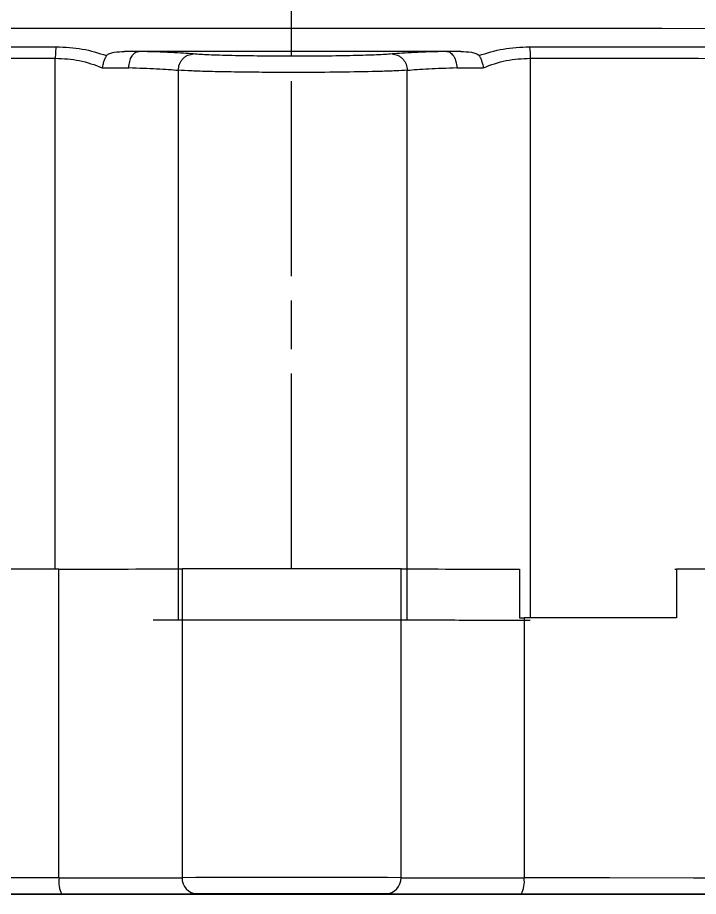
# Model space of a CAD drawing. Header units: millimetres. Extents: x 2271 to 4415, y 823 to 2339.
# Drawn here: x 3105.8 to 3147.7, y 984.9 to 1038.9 of the extents above; entities that cross this region are included whole.
import ezdxf

# ---------------------------------------------------------------- set-up
doc = ezdxf.new("R2010")
doc.units = ezdxf.units.MM
doc.linetypes.add('AM_ISO08W050', pattern=[18, 12, -1.5, 3, -1.5])
doc.layers.add('AM_7', color=4, linetype='AM_ISO08W050', lineweight=25)

msp = doc.modelspace()

# ---------------------------------------------------------------- linework, layer by layer
at = {"color": 7, "linetype": 'Continuous', "lineweight": 25}
for p, q in [((3122.769, 1036.834), (3113.295, 1036.834)), ((3132.243, 1036.834), (3122.769, 1036.834)), ((3108.152, 1004.989), (3108.152, 1036.417)), ((3137.387, 1036.417), (3137.387, 1001.989)), ((3115.722, 1035.679), (3115.722, 1001.845)), ((3129.817, 1001.845), (3129.817, 1035.679)), ((3108.379, 985.989), (3108.379, 1004.989)), ((3115.951, 1005.003), (3115.951, 986.003)), ((3129.432, 986.003), (3129.432, 1005.003)), ((3136.717, 1004.989), (3136.717, 1001.989)), ((3146.287, 1004.984), (3146.39, 1004.984)), ((3146.39, 1004.984), (3146.39, 1001.984)), ((3137.004, 1001.989), (3137.004, 985.989))]:
    msp.add_line(p, q, dxfattribs=at)
at = {"color": 7, "linetype": 'Continuous', "lineweight": 25, "flags": 128}
for points in [[(3150.549, 1038.234), (3145.516, 1038.238), (3140.38, 1038.241), (3135.163, 1038.243), (3129.89, 1038.245), (3124.584, 1038.245), (3119.269, 1038.245), (3113.971, 1038.244), (3108.713, 1038.243), (3103.519, 1038.24)], [(3044.404, 1036.987), (3045.552, 1036.998), (3047.045, 1037.009), (3048.876, 1037.02), (3051.037, 1037.03), (3053.519, 1037.04), (3056.31, 1037.05), (3059.398, 1037.059), (3062.769, 1037.068), (3066.408, 1037.076), (3070.299, 1037.084), (3074.424, 1037.091), (3078.765, 1037.098), (3083.303, 1037.104), (3088.017, 1037.109), (3092.886, 1037.114), (3097.889, 1037.118), (3103.003, 1037.121), (3108.205, 1037.123)], [(3137.333, 1037.123), (3142.536, 1037.121), (3147.65, 1037.118), (3152.652, 1037.114), (3157.522, 1037.109), (3162.236, 1037.104), (3166.774, 1037.098), (3171.115, 1037.091), (3175.24, 1037.084), (3179.131, 1037.076), (3182.77, 1037.068), (3186.141, 1037.059), (3189.229, 1037.05), (3192.02, 1037.04), (3194.501, 1037.03), (3196.662, 1037.02), (3198.494, 1037.009), (3199.986, 1036.998), (3201.134, 1036.987)], [(3044.116, 1036.28), (3045.268, 1036.291), (3046.766, 1036.302), (3048.604, 1036.313), (3050.773, 1036.323), (3053.264, 1036.333), (3056.066, 1036.343), (3059.165, 1036.353), (3062.548, 1036.361), (3066.201, 1036.37), (3070.106, 1036.378), (3074.246, 1036.385), (3078.603, 1036.391), (3083.158, 1036.397), (3087.889, 1036.403), (3092.776, 1036.407), (3097.798, 1036.411), (3102.93, 1036.414), (3108.152, 1036.417)], [(3137.387, 1036.417), (3142.608, 1036.414), (3147.741, 1036.411), (3152.762, 1036.407), (3157.649, 1036.403), (3162.381, 1036.397), (3166.935, 1036.391), (3171.292, 1036.385), (3175.433, 1036.378), (3179.338, 1036.37), (3182.99, 1036.361), (3186.374, 1036.353), (3189.473, 1036.343), (3192.274, 1036.333), (3194.765, 1036.323), (3196.934, 1036.313), (3198.772, 1036.302), (3200.27, 1036.291), (3201.422, 1036.28)], [(3108.379, 1004.989), (3103.054, 1004.987), (3097.819, 1004.983), (3092.7, 1004.979), (3087.72, 1004.975), (3082.903, 1004.969), (3078.27, 1004.963), (3073.843, 1004.956), (3069.643, 1004.949), (3065.689, 1004.941), (3062, 1004.932), (3058.592, 1004.923), (3055.482, 1004.914), (3052.684, 1004.904), (3050.21, 1004.893), (3048.073, 1004.883), (3046.282, 1004.872)], [(3199.519, 1004.869), (3198.727, 1004.874), (3196.857, 1004.885), (3194.643, 1004.896), (3192.095, 1004.906), (3189.225, 1004.916), (3186.046, 1004.925), (3182.574, 1004.934), (3178.823, 1004.943), (3174.812, 1004.951), (3170.559, 1004.958), (3166.084, 1004.965), (3161.407, 1004.971), (3156.551, 1004.976), (3151.538, 1004.98), (3146.39, 1004.984)], [(3136.717, 1001.989), (3136.753, 1001.989), (3136.789, 1001.989), (3136.825, 1001.989), (3136.861, 1001.989), (3136.896, 1001.989), (3136.932, 1001.989), (3136.968, 1001.989), (3137.004, 1001.989)], [(3146.39, 1001.984), (3145.233, 1001.985), (3144.071, 1001.986), (3142.904, 1001.986), (3141.732, 1001.987), (3140.556, 1001.988), (3139.376, 1001.988), (3138.192, 1001.989), (3137.004, 1001.989)], [(3108.379, 985.989), (3103.12, 985.987), (3097.949, 985.984), (3092.891, 985.98), (3087.967, 985.975), (3083.2, 985.97), (3078.612, 985.964), (3074.223, 985.957), (3070.054, 985.95), (3066.123, 985.942), (3062.448, 985.933), (3059.046, 985.925), (3055.931, 985.915), (3053.119, 985.905), (3050.621, 985.895), (3048.45, 985.885), (3046.614, 985.874), (3045.123, 985.863), (3043.982, 985.852)], [(3201.401, 985.852), (3200.261, 985.863), (3198.769, 985.874), (3196.934, 985.885), (3194.762, 985.895), (3192.265, 985.905), (3189.452, 985.915), (3186.338, 985.925), (3182.935, 985.933), (3179.26, 985.942), (3175.329, 985.95), (3171.16, 985.957), (3166.771, 985.964), (3162.183, 985.97), (3157.417, 985.975), (3152.493, 985.98), (3147.434, 985.984), (3142.263, 985.987), (3137.004, 985.989)], [(3150.926, 984.961), (3146.222, 984.965), (3141.4, 984.968), (3136.486, 984.971), (3131.503, 984.973), (3126.476, 984.974), (3121.43, 984.974), (3116.39, 984.973), (3111.382, 984.972), (3106.43, 984.97), (3101.559, 984.967)], [(3127.892, 984.997), (3127.714, 984.994), (3127.195, 984.992), (3126.369, 984.989), (3125.292, 984.988), (3124.038, 984.987), (3122.692, 984.986), (3121.346, 984.987), (3120.092, 984.988), (3119.015, 984.989), (3118.188, 984.992), (3117.669, 984.994), (3117.492, 984.997), (3117.669, 985), (3118.188, 985.003), (3119.015, 985.005), (3120.092, 985.007), (3121.346, 985.008), (3122.692, 985.008), (3124.038, 985.008), (3125.292, 985.007), (3126.369, 985.005), (3127.195, 985.003), (3127.714, 985), (3127.892, 984.997)]]:
    msp.add_lwpolyline(points, dxfattribs=at)
at = {"color": 7, "linetype": 'Continuous', "lineweight": 25}
for centre, radius, start, end in [((3108.03, 3712.882), 2677.051, 270.064479, 270.099302), ((3137.51, 3713.318), 2677.487, 269.900697, 269.935518), ((3108.818, 2880.075), 1875.085, 269.986579, 270.217963), ((3122.692, -987.3), 1992.314, 89.806162, 90.193839), ((3136.412, 2819.885), 1814.896, 269.779653, 270.009649), ((3109.922, 985.748), 1.561, 171.0968, 209.1481), ((3108.818, 2861.075), 1875.085, 269.986579, 270.217963), ((3122.692, -1006.3), 1992.314, 89.806162, 90.193839), ((3116.922, 985.972), 0.971, 178.1826, 267.9964), ((3128.462, 985.972), 0.971, 272.0036, 1.8174), ((3136.565, 2861.075), 1875.085, 269.782038, 270.013422), ((3135.462, 985.748), 1.561, 330.8519, 8.9032)]:
    msp.add_arc(centre, radius, start, end, dxfattribs=at)
for points in [[(3108.205, 1037.123), (3108.197, 1037.075), (3108.181, 1036.977), (3108.165, 1036.802), (3108.154, 1036.613), (3108.152, 1036.482), (3108.152, 1036.417)], [(3137.333, 1037.123), (3137.341, 1037.075), (3137.357, 1036.977), (3137.374, 1036.802), (3137.385, 1036.613), (3137.386, 1036.482), (3137.387, 1036.417)], [(3129.817, 1001.845), (3129.492, 1001.846), (3128.843, 1001.849), (3127.131, 1001.853), (3125.062, 1001.855), (3122.769, 1001.856), (3120.477, 1001.855), (3118.408, 1001.853), (3116.696, 1001.849), (3116.047, 1001.846), (3115.722, 1001.845)], [(3137.387, 1001.831), (3136.548, 1001.832), (3134.87, 1001.833), (3132.687, 1001.836), (3130.888, 1001.84), (3130.174, 1001.843), (3129.817, 1001.845)]]:
    msp.add_open_spline(points, degree=3, dxfattribs=at)
for points, knots in [([(3108.205, 1037.123), (3108.752, 1037.099), (3109.846, 1037.049), (3110.82, 1036.736), (3111.308, 1036.58)], [0, 0, 0, 0, 0.499348, 1, 1, 1, 1]), ([(3134.231, 1036.58), (3134.719, 1036.736), (3135.693, 1037.049), (3136.787, 1037.099), (3137.333, 1037.123)], [0, 0, 0, 0, 0.5006525, 1, 1, 1, 1]), ([(3111.308, 1036.58), (3111.278, 1036.532), (3111.217, 1036.433), (3111.139, 1036.241), (3111.076, 1036.037), (3111.053, 1035.896), (3111.042, 1035.833)], [0, 0, 0, 0, 0.239434, 0.497145, 0.777846, 1, 1, 1, 1]), ([(3111.308, 1036.58), (3111.33, 1036.604), (3111.379, 1036.658), (3111.541, 1036.732), (3111.89, 1036.817), (3112.202, 1036.826), (3112.419, 1036.833)], [0, 0, 0, 0, 0.0981068, 0.2156701, 0.4546075, 1, 1, 1, 1]), ([(3113.295, 1036.834), (3113.16, 1036.834), (3112.962, 1036.833), (3112.688, 1036.833), (3112.54, 1036.833), (3112.454, 1036.833), (3112.429, 1036.833), (3112.422, 1036.833), (3112.419, 1036.833)], [0, 0, 0, 0, 0.485398, 0.709453, 0.919202, 0.97572, 0.991889, 1, 1, 1, 1]), ([(3112.669, 1035.836), (3112.684, 1035.963), (3112.707, 1036.151), (3112.765, 1036.326), (3112.807, 1036.434), (3112.841, 1036.504), (3112.925, 1036.635), (3113.033, 1036.742), (3113.17, 1036.819), (3113.253, 1036.829), (3113.295, 1036.834)], [0, 0, 0, 0, 0.244887, 0.361345, 0.377678, 0.492933, 0.536162, 0.741629, 0.867487, 1, 1, 1, 1]), ([(3116.661, 1036.678), (3116.255, 1036.708), (3115.447, 1036.767), (3114.01, 1036.812), (3113.295, 1036.834)], [0, 0, 0, 0, 0.502375, 1, 1, 1, 1]), ([(3115.721, 1035.679), (3115.735, 1035.804), (3115.756, 1035.996), (3115.875, 1036.227), (3115.996, 1036.387), (3116.146, 1036.516), (3116.363, 1036.641), (3116.544, 1036.663), (3116.661, 1036.678)], [0, 0, 0, 0, 0.239617, 0.368463, 0.499999, 0.631535, 0.760382, 1, 1, 1, 1]), ([(3128.878, 1036.678), (3128.596, 1036.658), (3128.032, 1036.619), (3126.547, 1036.574), (3124.751, 1036.544), (3122.763, 1036.535), (3120.776, 1036.545), (3118.985, 1036.574), (3117.505, 1036.619), (3116.943, 1036.658), (3116.661, 1036.678)], [0, 0, 0, 0, 0.125138, 0.250256, 0.375373, 0.50043, 0.625397, 0.750284, 0.875124, 1, 1, 1, 1]), ([(3132.243, 1036.834), (3131.53, 1036.812), (3130.093, 1036.767), (3129.285, 1036.708), (3128.878, 1036.678)], [0, 0, 0, 0, 0.496466, 1, 1, 1, 1]), ([(3128.878, 1036.678), (3128.995, 1036.663), (3129.175, 1036.641), (3129.393, 1036.516), (3129.543, 1036.387), (3129.664, 1036.227), (3129.782, 1035.996), (3129.804, 1035.804), (3129.817, 1035.679)], [0, 0, 0, 0, 0.239618, 0.368465, 0.500002, 0.631538, 0.760384, 1, 1, 1, 1]), ([(3132.243, 1036.834), (3132.286, 1036.829), (3132.369, 1036.819), (3132.518, 1036.735), (3132.627, 1036.622), (3132.682, 1036.529), (3132.682, 1036.528), (3132.684, 1036.525), (3132.691, 1036.514), (3132.743, 1036.42), (3132.828, 1036.202), (3132.855, 1035.963), (3132.869, 1035.836)], [0, 0, 0, 0, 0.13275, 0.258828, 0.507271, 0.507353, 0.507953, 0.509582, 0.515681, 0.539247, 0.754927, 1, 1, 1, 1]), ([(3133.119, 1036.833), (3133.117, 1036.833), (3133.092, 1036.833), (3132.935, 1036.833), (3132.636, 1036.833), (3132.379, 1036.834), (3132.243, 1036.834)], [0, 0, 0, 0, 0.008069, 0.080583, 0.514577, 1, 1, 1, 1]), ([(3133.119, 1036.833), (3133.337, 1036.826), (3133.65, 1036.817), (3133.999, 1036.731), (3134.16, 1036.658), (3134.209, 1036.604), (3134.231, 1036.58)], [0, 0, 0, 0, 0.546902, 0.785535, 0.902249, 1, 1, 1, 1]), ([(3134.231, 1036.58), (3134.26, 1036.532), (3134.322, 1036.433), (3134.4, 1036.241), (3134.463, 1036.036), (3134.486, 1035.895), (3134.497, 1035.833)], [0, 0, 0, 0, 0.239149, 0.497163, 0.778524, 1, 1, 1, 1]), ([(3108.152, 1036.417), (3108.654, 1036.391), (3109.682, 1036.337), (3110.582, 1036.004), (3111.042, 1035.833)], [0, 0, 0, 0, 0.48849, 1, 1, 1, 1]), ([(3134.497, 1035.833), (3134.957, 1036.004), (3135.857, 1036.337), (3136.885, 1036.391), (3137.387, 1036.417)], [0, 0, 0, 0, 0.51151, 1, 1, 1, 1]), ([(3112.669, 1035.836), (3113.284, 1035.815), (3114.595, 1035.77), (3115.331, 1035.711), (3115.722, 1035.679)], [0, 0, 0, 0, 0.468316, 1, 1, 1, 1]), ([(3129.817, 1035.679), (3129.6, 1035.665), (3129.179, 1035.638), (3127.946, 1035.596), (3126.06, 1035.557), (3123.474, 1035.537), (3121.104, 1035.543), (3119.127, 1035.565), (3117.661, 1035.594), (3116.456, 1035.633), (3115.976, 1035.663), (3115.722, 1035.679)], [0, 0, 0, 0, 0.088859, 0.171995, 0.32047, 0.462481, 0.603147, 0.703171, 0.80801, 0.898186, 1, 1, 1, 1]), ([(3129.817, 1035.679), (3130.208, 1035.711), (3130.944, 1035.77), (3132.255, 1035.815), (3132.869, 1035.836)], [0, 0, 0, 0, 0.531637, 1, 1, 1, 1]), ([(3115.722, 1001.845), (3115.401, 1001.843), (3115.016, 1001.841), (3114.303, 1001.839), (3114.185, 1001.839)], [0, 0, 0, 0, 0.834947, 1, 1, 1, 1]), ([(3108.558, 984.987), (3106.062, 984.986), (3101.025, 984.984), (3093.648, 984.978), (3086.406, 984.971), (3079.427, 984.963), (3072.824, 984.952), (3066.73, 984.941), (3061.237, 984.928), (3056.426, 984.913), (3052.363, 984.898), (3049.094, 984.883), (3046.555, 984.867), (3045.493, 984.856), (3044.966, 984.851)], [0, 0, 0, 0, 0.079959, 0.161371, 0.244142, 0.328893, 0.414217, 0.5, 0.585778, 0.671102, 0.755858, 0.838624, 0.920039, 1, 1, 1, 1]), ([(3116.888, 985.002), (3116.497, 985), (3115.701, 984.996), (3113.711, 984.992), (3111.298, 984.989), (3109.461, 984.988), (3108.558, 984.987)], [0, 0, 0, 0, 0.245796, 0.5, 0.754204, 1, 1, 1, 1]), ([(3128.496, 985.002), (3128.231, 985.003), (3127.69, 985.006), (3126.272, 985.008), (3124.556, 985.01), (3122.692, 985.011), (3120.827, 985.01), (3119.111, 985.008), (3117.693, 985.006), (3117.152, 985.003), (3116.888, 985.002)], [0, 0, 0, 0, 0.122089, 0.25, 0.377911, 0.5, 0.622089, 0.75, 0.877911, 1, 1, 1, 1]), ([(3136.825, 984.987), (3135.922, 984.988), (3134.085, 984.989), (3131.672, 984.992), (3129.682, 984.996), (3128.887, 985), (3128.496, 985.002)], [0, 0, 0, 0, 0.245796, 0.5, 0.754204, 1, 1, 1, 1]), ([(3200.417, 984.851), (3199.891, 984.856), (3198.828, 984.867), (3196.29, 984.883), (3193.02, 984.898), (3188.958, 984.913), (3184.146, 984.928), (3178.654, 984.941), (3172.56, 984.952), (3165.957, 984.963), (3158.978, 984.971), (3151.736, 984.978), (3144.359, 984.984), (3139.321, 984.986), (3136.825, 984.987)], [0, 0, 0, 0, 0.0799588, 0.1613715, 0.2441424, 0.3288926, 0.4142166, 0.5, 0.5857784, 0.6711024, 0.7558576, 0.8386237, 0.9200388, 1, 1, 1, 1])]:
    msp.add_open_spline(points, degree=3, knots=knots, dxfattribs=at)
at = {"layer": 'AM_7'}
msp.add_line((3122.692, 1005.014), (3122.692, 1362.562), dxfattribs=at)

doc.saveas('drawing.dxf')
